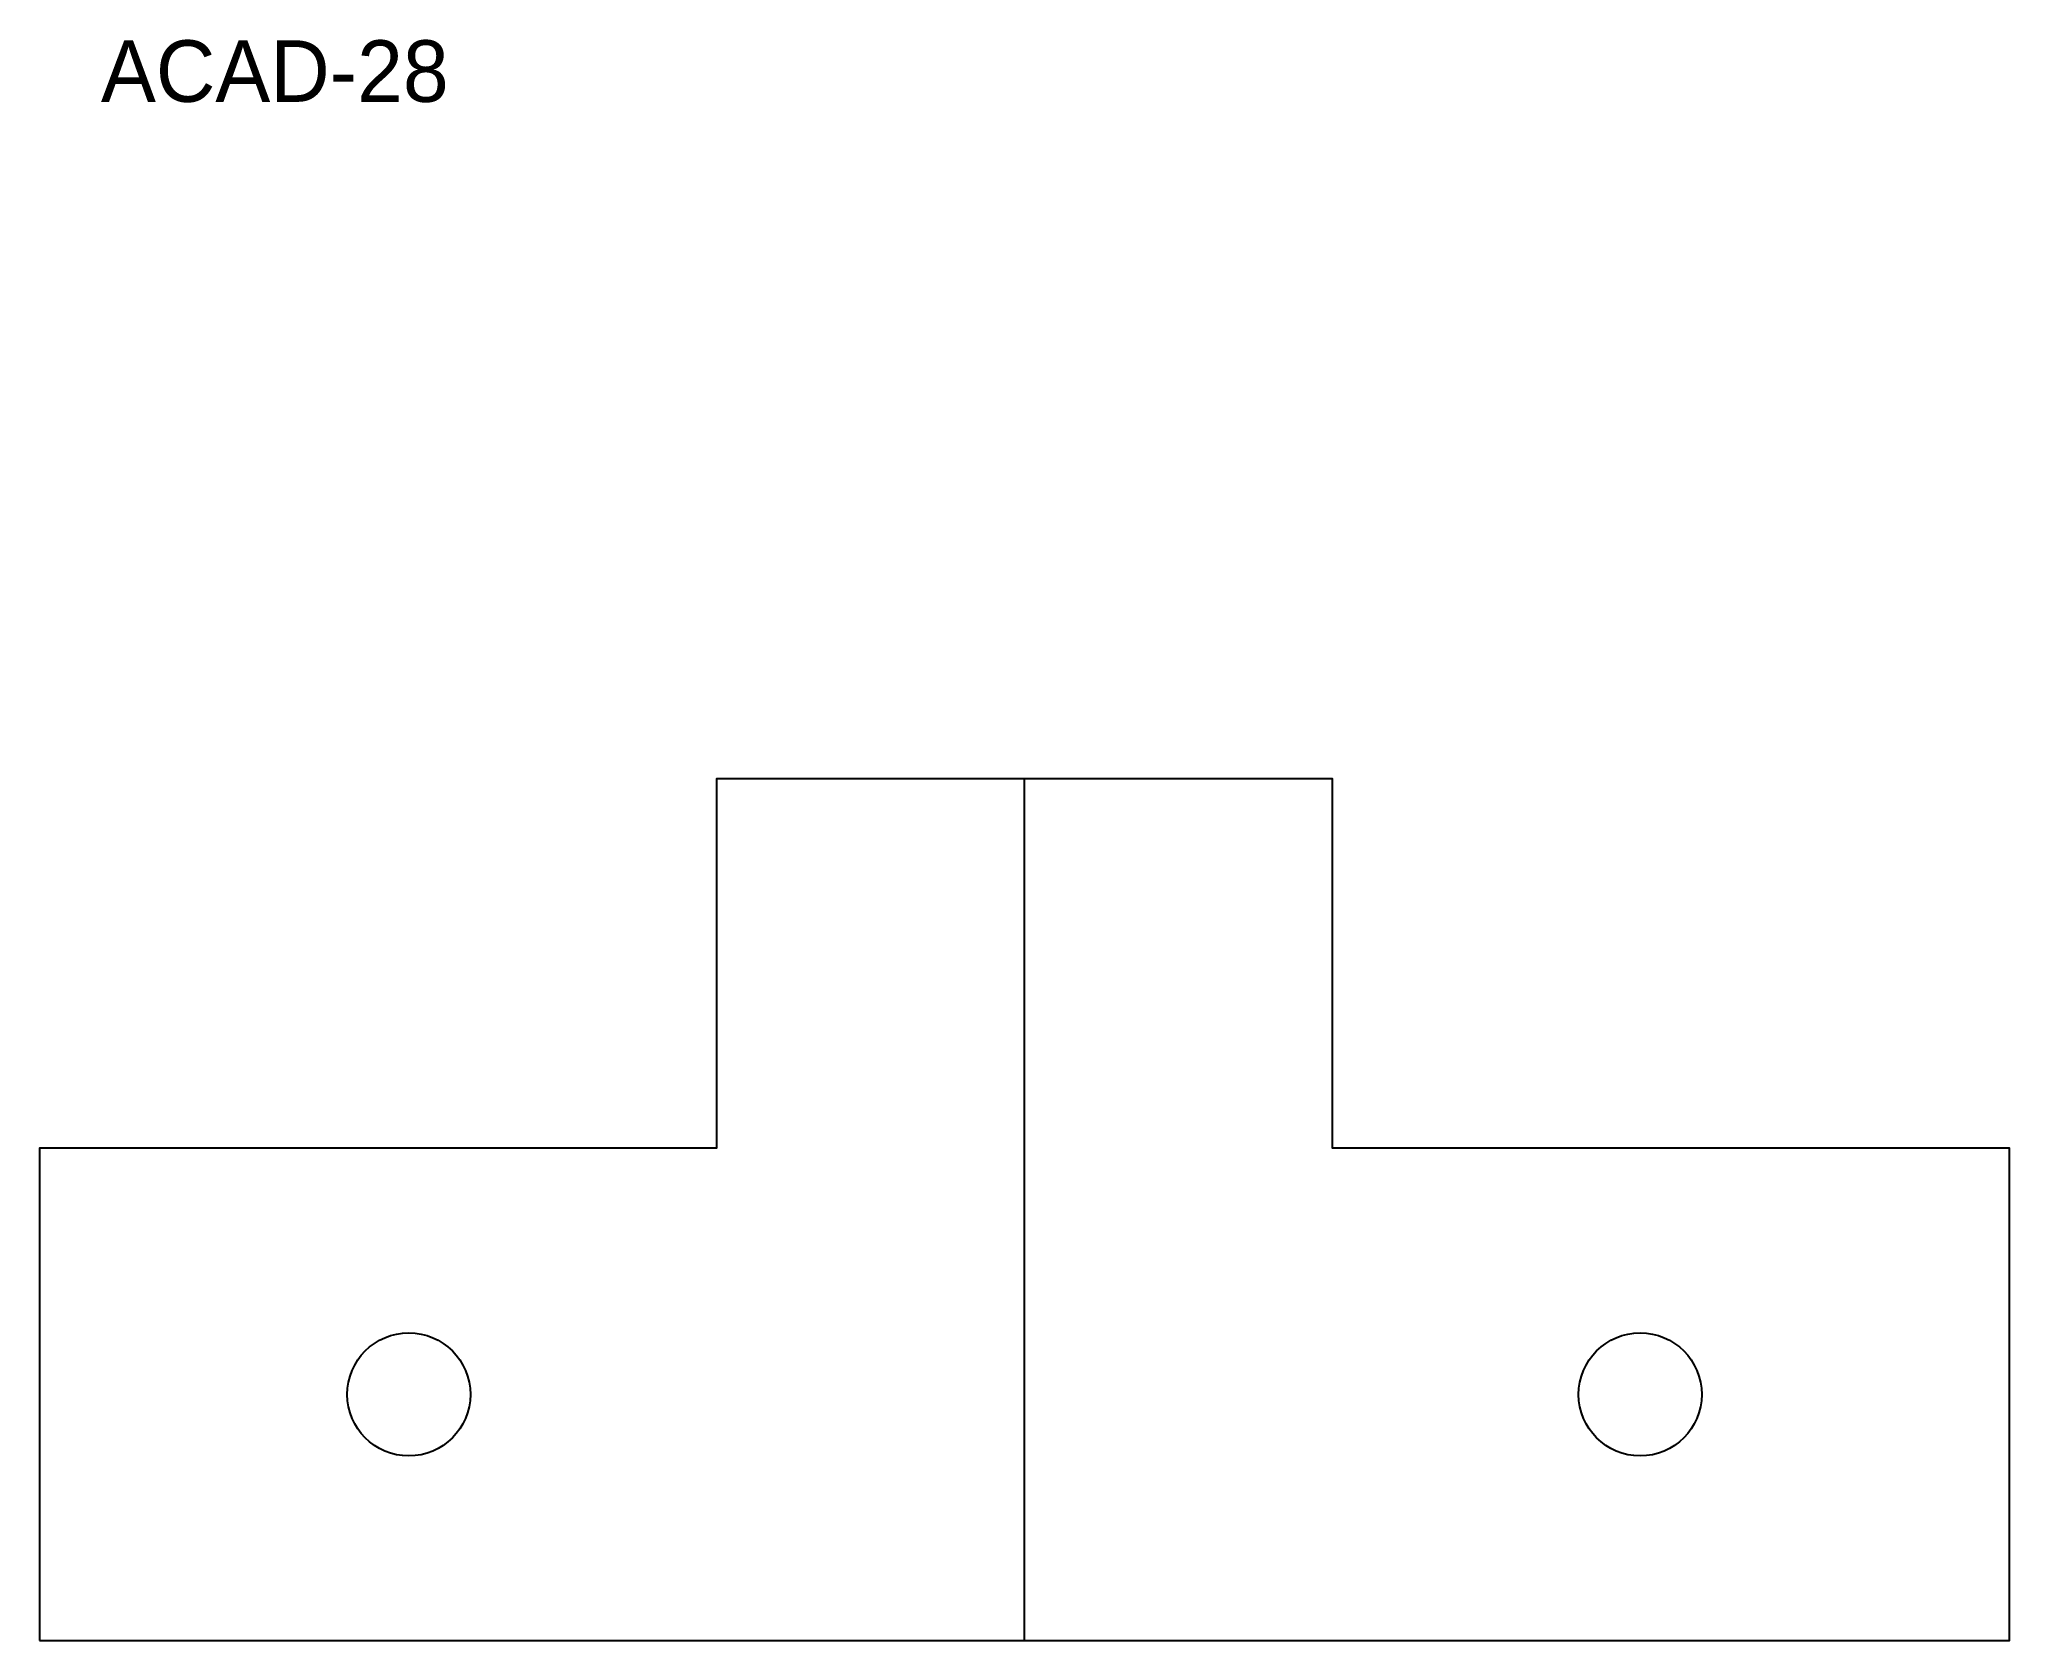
# Model space of a CAD drawing. Header units: metres. Extents: x 0 to 160, y 0 to 130.
import ezdxf

# ---------------------------------------------------------------- set-up
doc = ezdxf.new("R2010")
doc.units = ezdxf.units.M
for name, color, linetype in [('ANNOTATION', 7, 'Continuous'), ('CENTER', 7, 'Continuous'), ('HOLE', 7, 'Continuous'), ('OUTLINE', 7, 'Continuous')]:
    doc.layers.add(name, color=color, linetype=linetype)

msp = doc.modelspace()

# ---------------------------------------------------------------- linework, layer by layer
at = {"layer": 'CENTER'}
msp.add_line((80, 0), (80, 70), dxfattribs=at)
at = {"layer": 'HOLE'}
for centre in [(30, 20), (130, 20)]:
    msp.add_circle(centre, 5, dxfattribs=at)
at = {"layer": 'OUTLINE'}
msp.add_lwpolyline([(0, 0), (160, 0), (160, 40), (105, 40), (105, 70), (55, 70), (55, 40), (0, 40)], close=True, dxfattribs=at)

# ---------------------------------------------------------------- texts
at = {"layer": 'ANNOTATION'}
msp.add_text('ACAD-28', height=5, dxfattribs=at).set_placement((5, 125))

doc.saveas('drawing.dxf')
